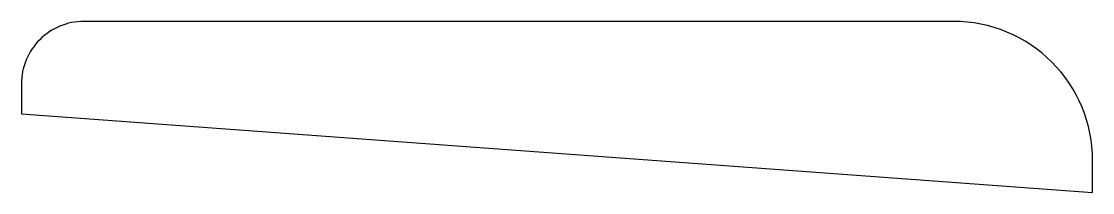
# Model space of a CAD drawing. Header units: millimetres. Extents: x -34.4 to 34.4, y -14 to -3.
import ezdxf

# ---------------------------------------------------------------- set-up
doc = ezdxf.new("R2010")
doc.units = ezdxf.units.MM
doc.layers.get('0').update_dxf_attribs({"linetype": 'CONTINUOUS'})

msp = doc.modelspace()

# ---------------------------------------------------------------- linework, layer by layer
msp.add_lwpolyline([(34.425, -11.923, 0.414214), (25.502, -3), (-30.411, -3, 0.414214), (-34.425, -7.014), (-34.425, -8.941), (34.425, -13.997)], format="xyb", close=True)

doc.saveas('drawing.dxf')
